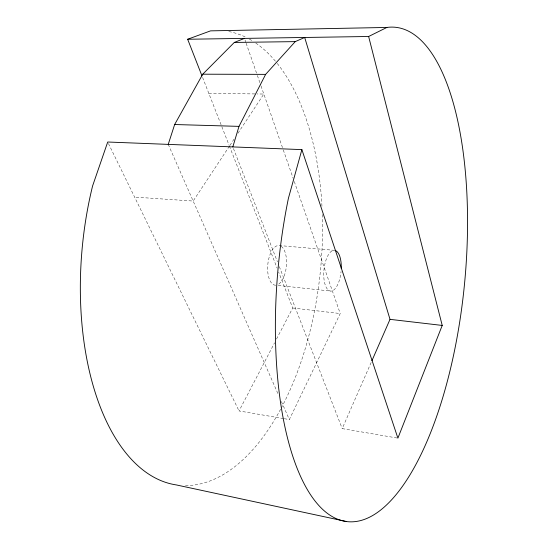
<?xml version="1.0" encoding="UTF-8"?>
<svg xmlns="http://www.w3.org/2000/svg" width="549" height="549" viewBox="0 0 549 549"><rect width="100%" height="100%" fill="white"/><g stroke="black" fill="none" stroke-linecap="round" stroke-linejoin="round"><path stroke-width="0.41" stroke-dasharray="2.75 2.06" d="M397.051 437.999L342.212 428.611L371.234 362.271M284.307 418.695L289.33 419.56L340.229 313.541L294.278 181.52M283.462 418.551L239.048 410.947L274.555 342.823M276.524 339.042L292.699 308.003L278.666 272.098M229.448 146.116L193.173 201.051L134.608 197.091M229.914 145.41L234.155 138.986M237.923 133.277L263.829 94.037L257.062 93.954M208.805 93.357L256.211 93.948M278.254 285.473L331.026 291.087M292.699 308.003L340.229 313.541M108.455 143.543L239.048 410.947M168.234 144.38L278.645 395.28M281.404 401.545L289.33 419.56M202.588 77.443L229.077 145.224M229.386 146.02L277.108 268.104M233.442 148.511L277.444 261.825M279.304 266.615L342.212 428.611M245.026 40.002L245.863 42.417M246.144 43.227L257.097 74.685M257.378 75.487L260.741 85.17M261.022 85.973L283.003 149.115M283.284 149.925L293.152 178.274M228.803 31.561A228.315 119.661 -84.5 0 1 245.657 37.147M249.335 39.054A228.315 119.661 -84.5 0 1 252.952 41.196M255.793 43.069A228.315 119.661 -84.5 0 1 276.717 62.792M277.238 63.437A228.315 119.661 -84.5 0 1 321.995 206.843M322.318 214.515A228.315 119.661 -84.5 0 1 281.033 408.463M280.614 409.231A228.315 119.661 -84.5 0 1 184.793 485.597M281.163 246.309A19.922 9.326 -84.5 0 1 286.441 265.496A19.922 9.326 -84.5 0 1 278.165 284.478M275.701 285.206A19.922 9.326 -84.5 0 1 267.747 265.215A19.922 9.326 -84.5 0 1 278.81 245.506L334.3 250.317A20.464 8.585 -84.5 0 0 323.937 270.163A20.464 8.585 -84.5 0 0 330.608 291.08A20.464 8.585 -84.5 0 0 341.059 271.501"/><path stroke-width="0.82" d="M346.639 521.55L176.236 484.911A228.315 119.661 -84.5 0 1 92.589 185.953L107.714 142.013L301.881 149.616L288.403 198.333A248.347 93.536 -84.5 0 0 333.566 517.33A248.347 93.536 -84.5 0 0 463.74 291.464A248.347 93.536 -84.5 0 0 386.887 27.45L210.569 30.861L187.662 39.254L201.963 75.851M232.817 146.912L238.993 126.373L265.634 74.369L295.232 41.628L304.681 37.469L390.016 319.346L371.92 360.714M168.234 144.38L174.651 124.52L202.746 74.197L234.306 42.438L244.463 38.389M187.662 39.254L368.633 36.495L442.219 325.433L397.895 438.143L301.881 149.616M368.633 36.495L386.887 27.45M234.306 42.438L295.232 41.628M202.746 74.197L265.634 74.369M174.651 124.52L238.993 126.373M390.016 319.346L442.219 325.433M335.041 250.433A20.464 8.585 -84.5 0 1 341.252 268.516"/></g></svg>
